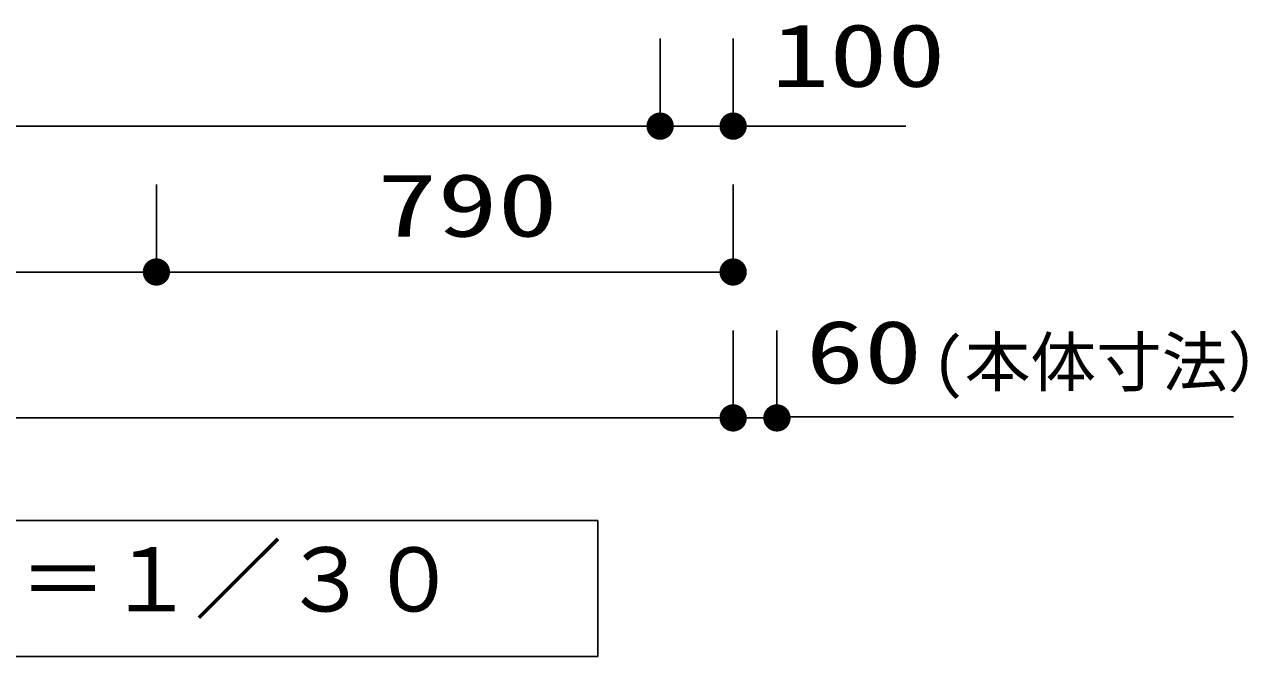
# Model space of a CAD drawing. Units: millimetres, scale not verified. Extents: x -9484 to 7834, y -6381 to 5697.
# Drawn here: x -4731 to -3056, y -4702 to -3836 of the extents above; entities that cross this region are included whole.
import ezdxf
from ezdxf.enums import TextEntityAlignment as Align

# ---------------------------------------------------------------- set-up
doc = ezdxf.new("R2010")
doc.units = ezdxf.units.MM
doc.header["$LTSCALE"] = 30
doc.layers.add('0-1_KIKI', color=3, linetype='Continuous', lineweight=25)
doc.layers.add('0-5_MOJI', color=7, linetype='Continuous', lineweight=25)
doc.styles.add('MS Gothic', font='')
doc.styles.add('ＭＳ ゴシック', font='')
doc.styles.get('MS Gothic').set_extended_font_data('MS Gothic')
doc.styles.get('ＭＳ ゴシック').set_extended_font_data('MS Gothic')

msp = doc.modelspace()

# ---------------------------------------------------------------- linework, layer by layer
at = {"layer": '0-1_KIKI'}
msp.add_lwpolyline([(-3945.57, -4702.2), (-3945.57, -4515.89), (-5974.9, -4515.89), (-5974.9, -4702.2)], close=True, dxfattribs=at)
at = {"layer": '0-5_MOJI', "color": 4}
for p, q in [((-3860.23, -3855.12), (-3860.23, -3975.12)), ((-3860.23, -3855.12), (-3860.23, -3975.12)), ((-3760.23, -3855.12), (-3760.23, -3975.12)), ((-6060.23, -3975.12), (-3860.23, -3975.12)), ((-3860.23, -3975.12), (-3760.23, -3975.12)), ((-3760.23, -3975.12), (-3523.6, -3975.12)), ((-4550.23, -4055.12), (-4550.23, -4175.12)), ((-4550.23, -4055.12), (-4550.23, -4175.12)), ((-3760.23, -4055.12), (-3760.23, -4175.12)), ((-6160.23, -4175.12), (-4550.23, -4175.12)), ((-4550.23, -4175.12), (-3760.23, -4175.12)), ((-3760.23, -4255.12), (-3760.23, -4375.12)), ((-3760.23, -4255.12), (-3760.23, -4375.12)), ((-3700.23, -4255.12), (-3700.23, -4375.12)), ((-6160.23, -4375.12), (-3760.23, -4375.12)), ((-3760.23, -4375.12), (-3700.23, -4375.12)), ((-3699.2, -4373.62), (-3075.05, -4373.62))]:
    msp.add_line(p, q, dxfattribs=at)
at = {"layer": '0-5_MOJI'}
for points in [[(-3877.55, -3967.95), (-3860.23, -3975.12), (-3878.62, -3971.46)], [(-3877.55, -3967.95), (-3860.23, -3975.12), (-3878.62, -3971.46)], [(-3875.82, -3964.7), (-3860.23, -3975.12), (-3877.55, -3967.95)], [(-3875.82, -3964.7), (-3860.23, -3975.12), (-3877.55, -3967.95)], [(-3873.49, -3961.86), (-3860.23, -3975.12), (-3875.82, -3964.7)], [(-3873.49, -3961.86), (-3860.23, -3975.12), (-3875.82, -3964.7)], [(-3870.65, -3959.53), (-3860.23, -3975.12), (-3873.49, -3961.86)], [(-3870.65, -3959.53), (-3860.23, -3975.12), (-3873.49, -3961.86)], [(-3867.41, -3957.8), (-3860.23, -3975.12), (-3870.65, -3959.53)], [(-3867.41, -3957.8), (-3860.23, -3975.12), (-3870.65, -3959.53)], [(-3863.89, -3956.73), (-3860.23, -3975.12), (-3867.41, -3957.8)], [(-3863.89, -3956.73), (-3860.23, -3975.12), (-3867.41, -3957.8)], [(-3860.23, -3956.37), (-3860.23, -3975.12), (-3863.89, -3956.73)], [(-3860.23, -3956.37), (-3860.23, -3975.12), (-3863.89, -3956.73)], [(-3856.57, -3956.73), (-3860.23, -3975.12), (-3860.23, -3956.37)], [(-3856.57, -3956.73), (-3860.23, -3975.12), (-3860.23, -3956.37)], [(-3853.06, -3957.8), (-3860.23, -3975.12), (-3856.57, -3956.73)], [(-3853.06, -3957.8), (-3860.23, -3975.12), (-3856.57, -3956.73)], [(-3849.81, -3959.53), (-3860.23, -3975.12), (-3853.06, -3957.8)], [(-3849.81, -3959.53), (-3860.23, -3975.12), (-3853.06, -3957.8)], [(-3846.97, -3961.86), (-3860.23, -3975.12), (-3849.81, -3959.53)], [(-3846.97, -3961.86), (-3860.23, -3975.12), (-3849.81, -3959.53)], [(-3844.64, -3964.7), (-3860.23, -3975.12), (-3846.97, -3961.86)], [(-3844.64, -3964.7), (-3860.23, -3975.12), (-3846.97, -3961.86)], [(-3842.91, -3967.95), (-3860.23, -3975.12), (-3844.64, -3964.7)], [(-3842.91, -3967.95), (-3860.23, -3975.12), (-3844.64, -3964.7)], [(-3841.84, -3971.46), (-3860.23, -3975.12), (-3842.91, -3967.95)], [(-3841.84, -3971.46), (-3860.23, -3975.12), (-3842.91, -3967.95)], [(-3777.55, -3967.95), (-3760.23, -3975.12), (-3778.62, -3971.46)], [(-3775.82, -3964.7), (-3760.23, -3975.12), (-3777.55, -3967.95)], [(-3773.49, -3961.86), (-3760.23, -3975.12), (-3775.82, -3964.7)], [(-3770.65, -3959.53), (-3760.23, -3975.12), (-3773.49, -3961.86)], [(-3767.41, -3957.8), (-3760.23, -3975.12), (-3770.65, -3959.53)], [(-3763.89, -3956.73), (-3760.23, -3975.12), (-3767.41, -3957.8)], [(-3760.23, -3956.37), (-3760.23, -3975.12), (-3763.89, -3956.73)], [(-3756.57, -3956.73), (-3760.23, -3975.12), (-3760.23, -3956.37)], [(-3753.06, -3957.8), (-3760.23, -3975.12), (-3756.57, -3956.73)], [(-3749.81, -3959.53), (-3760.23, -3975.12), (-3753.06, -3957.8)], [(-3746.97, -3961.86), (-3760.23, -3975.12), (-3749.81, -3959.53)], [(-3744.64, -3964.7), (-3760.23, -3975.12), (-3746.97, -3961.86)], [(-3742.91, -3967.95), (-3760.23, -3975.12), (-3744.64, -3964.7)], [(-3741.84, -3971.46), (-3760.23, -3975.12), (-3742.91, -3967.95)], [(-3878.62, -3971.46), (-3860.23, -3975.12), (-3878.98, -3975.12)], [(-3878.62, -3971.46), (-3860.23, -3975.12), (-3878.98, -3975.12)], [(-3878.98, -3975.12), (-3860.23, -3975.12), (-3878.62, -3978.78)], [(-3878.98, -3975.12), (-3860.23, -3975.12), (-3878.62, -3978.78)], [(-3878.62, -3978.78), (-3860.23, -3975.12), (-3877.55, -3982.3)], [(-3878.62, -3978.78), (-3860.23, -3975.12), (-3877.55, -3982.3)], [(-3877.55, -3982.3), (-3860.23, -3975.12), (-3875.82, -3985.54)], [(-3877.55, -3982.3), (-3860.23, -3975.12), (-3875.82, -3985.54)], [(-3875.82, -3985.54), (-3860.23, -3975.12), (-3873.49, -3988.38)], [(-3875.82, -3985.54), (-3860.23, -3975.12), (-3873.49, -3988.38)], [(-3873.49, -3988.38), (-3860.23, -3975.12), (-3870.65, -3990.71)], [(-3873.49, -3988.38), (-3860.23, -3975.12), (-3870.65, -3990.71)], [(-3870.65, -3990.71), (-3860.23, -3975.12), (-3867.41, -3992.44)], [(-3870.65, -3990.71), (-3860.23, -3975.12), (-3867.41, -3992.44)], [(-3867.41, -3992.44), (-3860.23, -3975.12), (-3863.89, -3993.51)], [(-3867.41, -3992.44), (-3860.23, -3975.12), (-3863.89, -3993.51)], [(-3863.89, -3993.51), (-3860.23, -3975.12), (-3860.23, -3993.87)], [(-3863.89, -3993.51), (-3860.23, -3975.12), (-3860.23, -3993.87)], [(-3841.48, -3975.12), (-3860.23, -3975.12), (-3841.84, -3971.46)], [(-3841.48, -3975.12), (-3860.23, -3975.12), (-3841.84, -3971.46)], [(-3860.23, -3993.87), (-3860.23, -3975.12), (-3856.57, -3993.51)], [(-3856.57, -3993.51), (-3860.23, -3975.12), (-3853.06, -3992.44)], [(-3853.06, -3992.44), (-3860.23, -3975.12), (-3849.81, -3990.71)], [(-3849.81, -3990.71), (-3860.23, -3975.12), (-3846.97, -3988.38)], [(-3846.97, -3988.38), (-3860.23, -3975.12), (-3844.64, -3985.54)], [(-3844.64, -3985.54), (-3860.23, -3975.12), (-3842.91, -3982.3)], [(-3842.91, -3982.3), (-3860.23, -3975.12), (-3841.84, -3978.78)], [(-3841.84, -3978.78), (-3860.23, -3975.12), (-3841.48, -3975.12)], [(-3860.23, -3993.87), (-3860.23, -3975.12), (-3856.57, -3993.51)], [(-3856.57, -3993.51), (-3860.23, -3975.12), (-3853.06, -3992.44)], [(-3853.06, -3992.44), (-3860.23, -3975.12), (-3849.81, -3990.71)], [(-3849.81, -3990.71), (-3860.23, -3975.12), (-3846.97, -3988.38)], [(-3846.97, -3988.38), (-3860.23, -3975.12), (-3844.64, -3985.54)], [(-3844.64, -3985.54), (-3860.23, -3975.12), (-3842.91, -3982.3)], [(-3842.91, -3982.3), (-3860.23, -3975.12), (-3841.84, -3978.78)], [(-3841.84, -3978.78), (-3860.23, -3975.12), (-3841.48, -3975.12)], [(-3778.62, -3971.46), (-3760.23, -3975.12), (-3778.98, -3975.12)], [(-3778.98, -3975.12), (-3760.23, -3975.12), (-3778.62, -3978.78)], [(-3778.62, -3978.78), (-3760.23, -3975.12), (-3777.55, -3982.3)], [(-3777.55, -3982.3), (-3760.23, -3975.12), (-3775.82, -3985.54)], [(-3775.82, -3985.54), (-3760.23, -3975.12), (-3773.49, -3988.38)], [(-3773.49, -3988.38), (-3760.23, -3975.12), (-3770.65, -3990.71)], [(-3770.65, -3990.71), (-3760.23, -3975.12), (-3767.41, -3992.44)], [(-3767.41, -3992.44), (-3760.23, -3975.12), (-3763.89, -3993.51)], [(-3763.89, -3993.51), (-3760.23, -3975.12), (-3760.23, -3993.87)], [(-3741.48, -3975.12), (-3760.23, -3975.12), (-3741.84, -3971.46)], [(-3760.23, -3993.87), (-3760.23, -3975.12), (-3756.57, -3993.51)], [(-3756.57, -3993.51), (-3760.23, -3975.12), (-3753.06, -3992.44)], [(-3753.06, -3992.44), (-3760.23, -3975.12), (-3749.81, -3990.71)], [(-3749.81, -3990.71), (-3760.23, -3975.12), (-3746.97, -3988.38)], [(-3746.97, -3988.38), (-3760.23, -3975.12), (-3744.64, -3985.54)], [(-3744.64, -3985.54), (-3760.23, -3975.12), (-3742.91, -3982.3)], [(-3742.91, -3982.3), (-3760.23, -3975.12), (-3741.84, -3978.78)], [(-3741.84, -3978.78), (-3760.23, -3975.12), (-3741.48, -3975.12)], [(-4568.62, -4171.46), (-4550.23, -4175.12), (-4568.98, -4175.12)], [(-4568.62, -4171.46), (-4550.23, -4175.12), (-4568.98, -4175.12)], [(-4567.55, -4167.95), (-4550.23, -4175.12), (-4568.62, -4171.46)], [(-4567.55, -4167.95), (-4550.23, -4175.12), (-4568.62, -4171.46)], [(-4565.82, -4164.7), (-4550.23, -4175.12), (-4567.55, -4167.95)], [(-4565.82, -4164.7), (-4550.23, -4175.12), (-4567.55, -4167.95)], [(-4563.49, -4161.86), (-4550.23, -4175.12), (-4565.82, -4164.7)], [(-4563.49, -4161.86), (-4550.23, -4175.12), (-4565.82, -4164.7)], [(-4560.65, -4159.53), (-4550.23, -4175.12), (-4563.49, -4161.86)], [(-4560.65, -4159.53), (-4550.23, -4175.12), (-4563.49, -4161.86)], [(-4557.41, -4157.8), (-4550.23, -4175.12), (-4560.65, -4159.53)], [(-4557.41, -4157.8), (-4550.23, -4175.12), (-4560.65, -4159.53)], [(-4553.89, -4156.73), (-4550.23, -4175.12), (-4557.41, -4157.8)], [(-4553.89, -4156.73), (-4550.23, -4175.12), (-4557.41, -4157.8)], [(-4550.23, -4156.37), (-4550.23, -4175.12), (-4553.89, -4156.73)], [(-4550.23, -4156.37), (-4550.23, -4175.12), (-4553.89, -4156.73)], [(-4546.57, -4156.73), (-4550.23, -4175.12), (-4550.23, -4156.37)], [(-4546.57, -4156.73), (-4550.23, -4175.12), (-4550.23, -4156.37)], [(-4543.06, -4157.8), (-4550.23, -4175.12), (-4546.57, -4156.73)], [(-4543.06, -4157.8), (-4550.23, -4175.12), (-4546.57, -4156.73)], [(-4539.81, -4159.53), (-4550.23, -4175.12), (-4543.06, -4157.8)], [(-4539.81, -4159.53), (-4550.23, -4175.12), (-4543.06, -4157.8)], [(-4536.97, -4161.86), (-4550.23, -4175.12), (-4539.81, -4159.53)], [(-4536.97, -4161.86), (-4550.23, -4175.12), (-4539.81, -4159.53)], [(-4534.64, -4164.7), (-4550.23, -4175.12), (-4536.97, -4161.86)], [(-4534.64, -4164.7), (-4550.23, -4175.12), (-4536.97, -4161.86)], [(-4532.91, -4167.95), (-4550.23, -4175.12), (-4534.64, -4164.7)], [(-4532.91, -4167.95), (-4550.23, -4175.12), (-4534.64, -4164.7)], [(-4531.84, -4171.46), (-4550.23, -4175.12), (-4532.91, -4167.95)], [(-4531.84, -4171.46), (-4550.23, -4175.12), (-4532.91, -4167.95)], [(-4531.48, -4175.12), (-4550.23, -4175.12), (-4531.84, -4171.46)], [(-4531.48, -4175.12), (-4550.23, -4175.12), (-4531.84, -4171.46)], [(-3778.62, -4171.46), (-3760.23, -4175.12), (-3778.98, -4175.12)], [(-3777.55, -4167.95), (-3760.23, -4175.12), (-3778.62, -4171.46)], [(-3775.82, -4164.7), (-3760.23, -4175.12), (-3777.55, -4167.95)], [(-3773.49, -4161.86), (-3760.23, -4175.12), (-3775.82, -4164.7)], [(-3770.65, -4159.53), (-3760.23, -4175.12), (-3773.49, -4161.86)], [(-3767.41, -4157.8), (-3760.23, -4175.12), (-3770.65, -4159.53)], [(-3763.89, -4156.73), (-3760.23, -4175.12), (-3767.41, -4157.8)], [(-3760.23, -4156.37), (-3760.23, -4175.12), (-3763.89, -4156.73)], [(-3756.57, -4156.73), (-3760.23, -4175.12), (-3760.23, -4156.37)], [(-3753.06, -4157.8), (-3760.23, -4175.12), (-3756.57, -4156.73)], [(-3749.81, -4159.53), (-3760.23, -4175.12), (-3753.06, -4157.8)], [(-3746.97, -4161.86), (-3760.23, -4175.12), (-3749.81, -4159.53)], [(-3744.64, -4164.7), (-3760.23, -4175.12), (-3746.97, -4161.86)], [(-3742.91, -4167.95), (-3760.23, -4175.12), (-3744.64, -4164.7)], [(-3741.84, -4171.46), (-3760.23, -4175.12), (-3742.91, -4167.95)], [(-3741.48, -4175.12), (-3760.23, -4175.12), (-3741.84, -4171.46)], [(-4568.98, -4175.12), (-4550.23, -4175.12), (-4568.62, -4178.78)], [(-4568.98, -4175.12), (-4550.23, -4175.12), (-4568.62, -4178.78)], [(-4568.62, -4178.78), (-4550.23, -4175.12), (-4567.55, -4182.3)], [(-4568.62, -4178.78), (-4550.23, -4175.12), (-4567.55, -4182.3)], [(-4567.55, -4182.3), (-4550.23, -4175.12), (-4565.82, -4185.54)], [(-4567.55, -4182.3), (-4550.23, -4175.12), (-4565.82, -4185.54)], [(-4565.82, -4185.54), (-4550.23, -4175.12), (-4563.49, -4188.38)], [(-4565.82, -4185.54), (-4550.23, -4175.12), (-4563.49, -4188.38)], [(-4563.49, -4188.38), (-4550.23, -4175.12), (-4560.65, -4190.71)], [(-4563.49, -4188.38), (-4550.23, -4175.12), (-4560.65, -4190.71)], [(-4560.65, -4190.71), (-4550.23, -4175.12), (-4557.41, -4192.44)], [(-4560.65, -4190.71), (-4550.23, -4175.12), (-4557.41, -4192.44)], [(-4557.41, -4192.44), (-4550.23, -4175.12), (-4553.89, -4193.51)], [(-4557.41, -4192.44), (-4550.23, -4175.12), (-4553.89, -4193.51)], [(-4553.89, -4193.51), (-4550.23, -4175.12), (-4550.23, -4193.87)], [(-4553.89, -4193.51), (-4550.23, -4175.12), (-4550.23, -4193.87)], [(-4550.23, -4193.87), (-4550.23, -4175.12), (-4546.57, -4193.51)], [(-4546.57, -4193.51), (-4550.23, -4175.12), (-4543.06, -4192.44)], [(-4543.06, -4192.44), (-4550.23, -4175.12), (-4539.81, -4190.71)], [(-4539.81, -4190.71), (-4550.23, -4175.12), (-4536.97, -4188.38)], [(-4536.97, -4188.38), (-4550.23, -4175.12), (-4534.64, -4185.54)], [(-4534.64, -4185.54), (-4550.23, -4175.12), (-4532.91, -4182.3)], [(-4532.91, -4182.3), (-4550.23, -4175.12), (-4531.84, -4178.78)], [(-4531.84, -4178.78), (-4550.23, -4175.12), (-4531.48, -4175.12)], [(-4550.23, -4193.87), (-4550.23, -4175.12), (-4546.57, -4193.51)], [(-4546.57, -4193.51), (-4550.23, -4175.12), (-4543.06, -4192.44)], [(-4543.06, -4192.44), (-4550.23, -4175.12), (-4539.81, -4190.71)], [(-4539.81, -4190.71), (-4550.23, -4175.12), (-4536.97, -4188.38)], [(-4536.97, -4188.38), (-4550.23, -4175.12), (-4534.64, -4185.54)], [(-4534.64, -4185.54), (-4550.23, -4175.12), (-4532.91, -4182.3)], [(-4532.91, -4182.3), (-4550.23, -4175.12), (-4531.84, -4178.78)], [(-4531.84, -4178.78), (-4550.23, -4175.12), (-4531.48, -4175.12)], [(-3778.98, -4175.12), (-3760.23, -4175.12), (-3778.62, -4178.78)], [(-3778.62, -4178.78), (-3760.23, -4175.12), (-3777.55, -4182.3)], [(-3777.55, -4182.3), (-3760.23, -4175.12), (-3775.82, -4185.54)], [(-3775.82, -4185.54), (-3760.23, -4175.12), (-3773.49, -4188.38)], [(-3773.49, -4188.38), (-3760.23, -4175.12), (-3770.65, -4190.71)], [(-3770.65, -4190.71), (-3760.23, -4175.12), (-3767.41, -4192.44)], [(-3767.41, -4192.44), (-3760.23, -4175.12), (-3763.89, -4193.51)], [(-3763.89, -4193.51), (-3760.23, -4175.12), (-3760.23, -4193.87)], [(-3760.23, -4193.87), (-3760.23, -4175.12), (-3756.57, -4193.51)], [(-3756.57, -4193.51), (-3760.23, -4175.12), (-3753.06, -4192.44)], [(-3753.06, -4192.44), (-3760.23, -4175.12), (-3749.81, -4190.71)], [(-3749.81, -4190.71), (-3760.23, -4175.12), (-3746.97, -4188.38)], [(-3746.97, -4188.38), (-3760.23, -4175.12), (-3744.64, -4185.54)], [(-3744.64, -4185.54), (-3760.23, -4175.12), (-3742.91, -4182.3)], [(-3742.91, -4182.3), (-3760.23, -4175.12), (-3741.84, -4178.78)], [(-3741.84, -4178.78), (-3760.23, -4175.12), (-3741.48, -4175.12)], [(-3778.62, -4371.46), (-3760.23, -4375.12), (-3778.98, -4375.12)], [(-3778.62, -4371.46), (-3760.23, -4375.12), (-3778.98, -4375.12)], [(-3777.55, -4367.95), (-3760.23, -4375.12), (-3778.62, -4371.46)], [(-3777.55, -4367.95), (-3760.23, -4375.12), (-3778.62, -4371.46)], [(-3775.82, -4364.7), (-3760.23, -4375.12), (-3777.55, -4367.95)], [(-3775.82, -4364.7), (-3760.23, -4375.12), (-3777.55, -4367.95)], [(-3773.49, -4361.86), (-3760.23, -4375.12), (-3775.82, -4364.7)], [(-3773.49, -4361.86), (-3760.23, -4375.12), (-3775.82, -4364.7)], [(-3770.65, -4359.53), (-3760.23, -4375.12), (-3773.49, -4361.86)], [(-3770.65, -4359.53), (-3760.23, -4375.12), (-3773.49, -4361.86)], [(-3767.41, -4357.8), (-3760.23, -4375.12), (-3770.65, -4359.53)], [(-3767.41, -4357.8), (-3760.23, -4375.12), (-3770.65, -4359.53)], [(-3763.89, -4356.73), (-3760.23, -4375.12), (-3767.41, -4357.8)], [(-3763.89, -4356.73), (-3760.23, -4375.12), (-3767.41, -4357.8)], [(-3760.23, -4356.37), (-3760.23, -4375.12), (-3763.89, -4356.73)], [(-3760.23, -4356.37), (-3760.23, -4375.12), (-3763.89, -4356.73)], [(-3756.57, -4356.73), (-3760.23, -4375.12), (-3760.23, -4356.37)], [(-3756.57, -4356.73), (-3760.23, -4375.12), (-3760.23, -4356.37)], [(-3753.06, -4357.8), (-3760.23, -4375.12), (-3756.57, -4356.73)], [(-3753.06, -4357.8), (-3760.23, -4375.12), (-3756.57, -4356.73)], [(-3749.81, -4359.53), (-3760.23, -4375.12), (-3753.06, -4357.8)], [(-3749.81, -4359.53), (-3760.23, -4375.12), (-3753.06, -4357.8)], [(-3746.97, -4361.86), (-3760.23, -4375.12), (-3749.81, -4359.53)], [(-3746.97, -4361.86), (-3760.23, -4375.12), (-3749.81, -4359.53)], [(-3744.64, -4364.7), (-3760.23, -4375.12), (-3746.97, -4361.86)], [(-3744.64, -4364.7), (-3760.23, -4375.12), (-3746.97, -4361.86)], [(-3742.91, -4367.95), (-3760.23, -4375.12), (-3744.64, -4364.7)], [(-3742.91, -4367.95), (-3760.23, -4375.12), (-3744.64, -4364.7)], [(-3741.84, -4371.46), (-3760.23, -4375.12), (-3742.91, -4367.95)], [(-3741.84, -4371.46), (-3760.23, -4375.12), (-3742.91, -4367.95)], [(-3741.48, -4375.12), (-3760.23, -4375.12), (-3741.84, -4371.46)], [(-3741.48, -4375.12), (-3760.23, -4375.12), (-3741.84, -4371.46)], [(-3718.62, -4371.46), (-3700.23, -4375.12), (-3718.98, -4375.12)], [(-3717.55, -4367.95), (-3700.23, -4375.12), (-3718.62, -4371.46)], [(-3715.82, -4364.7), (-3700.23, -4375.12), (-3717.55, -4367.95)], [(-3713.49, -4361.86), (-3700.23, -4375.12), (-3715.82, -4364.7)], [(-3710.65, -4359.53), (-3700.23, -4375.12), (-3713.49, -4361.86)], [(-3707.41, -4357.8), (-3700.23, -4375.12), (-3710.65, -4359.53)], [(-3703.89, -4356.73), (-3700.23, -4375.12), (-3707.41, -4357.8)], [(-3700.23, -4356.37), (-3700.23, -4375.12), (-3703.89, -4356.73)], [(-3696.57, -4356.73), (-3700.23, -4375.12), (-3700.23, -4356.37)], [(-3693.06, -4357.8), (-3700.23, -4375.12), (-3696.57, -4356.73)], [(-3689.81, -4359.53), (-3700.23, -4375.12), (-3693.06, -4357.8)], [(-3686.97, -4361.86), (-3700.23, -4375.12), (-3689.81, -4359.53)], [(-3684.64, -4364.7), (-3700.23, -4375.12), (-3686.97, -4361.86)], [(-3682.91, -4367.95), (-3700.23, -4375.12), (-3684.64, -4364.7)], [(-3681.84, -4371.46), (-3700.23, -4375.12), (-3682.91, -4367.95)], [(-3681.48, -4375.12), (-3700.23, -4375.12), (-3681.84, -4371.46)], [(-3778.98, -4375.12), (-3760.23, -4375.12), (-3778.62, -4378.78)], [(-3778.98, -4375.12), (-3760.23, -4375.12), (-3778.62, -4378.78)], [(-3778.62, -4378.78), (-3760.23, -4375.12), (-3777.55, -4382.3)], [(-3778.62, -4378.78), (-3760.23, -4375.12), (-3777.55, -4382.3)], [(-3777.55, -4382.3), (-3760.23, -4375.12), (-3775.82, -4385.54)], [(-3777.55, -4382.3), (-3760.23, -4375.12), (-3775.82, -4385.54)], [(-3775.82, -4385.54), (-3760.23, -4375.12), (-3773.49, -4388.38)], [(-3775.82, -4385.54), (-3760.23, -4375.12), (-3773.49, -4388.38)], [(-3773.49, -4388.38), (-3760.23, -4375.12), (-3770.65, -4390.71)], [(-3773.49, -4388.38), (-3760.23, -4375.12), (-3770.65, -4390.71)], [(-3770.65, -4390.71), (-3760.23, -4375.12), (-3767.41, -4392.44)], [(-3770.65, -4390.71), (-3760.23, -4375.12), (-3767.41, -4392.44)], [(-3767.41, -4392.44), (-3760.23, -4375.12), (-3763.89, -4393.51)], [(-3767.41, -4392.44), (-3760.23, -4375.12), (-3763.89, -4393.51)], [(-3763.89, -4393.51), (-3760.23, -4375.12), (-3760.23, -4393.87)], [(-3763.89, -4393.51), (-3760.23, -4375.12), (-3760.23, -4393.87)], [(-3760.23, -4393.87), (-3760.23, -4375.12), (-3756.57, -4393.51)], [(-3756.57, -4393.51), (-3760.23, -4375.12), (-3753.06, -4392.44)], [(-3753.06, -4392.44), (-3760.23, -4375.12), (-3749.81, -4390.71)], [(-3749.81, -4390.71), (-3760.23, -4375.12), (-3746.97, -4388.38)], [(-3746.97, -4388.38), (-3760.23, -4375.12), (-3744.64, -4385.54)], [(-3744.64, -4385.54), (-3760.23, -4375.12), (-3742.91, -4382.3)], [(-3742.91, -4382.3), (-3760.23, -4375.12), (-3741.84, -4378.78)], [(-3741.84, -4378.78), (-3760.23, -4375.12), (-3741.48, -4375.12)], [(-3760.23, -4393.87), (-3760.23, -4375.12), (-3756.57, -4393.51)], [(-3756.57, -4393.51), (-3760.23, -4375.12), (-3753.06, -4392.44)], [(-3753.06, -4392.44), (-3760.23, -4375.12), (-3749.81, -4390.71)], [(-3749.81, -4390.71), (-3760.23, -4375.12), (-3746.97, -4388.38)], [(-3746.97, -4388.38), (-3760.23, -4375.12), (-3744.64, -4385.54)], [(-3744.64, -4385.54), (-3760.23, -4375.12), (-3742.91, -4382.3)], [(-3742.91, -4382.3), (-3760.23, -4375.12), (-3741.84, -4378.78)], [(-3741.84, -4378.78), (-3760.23, -4375.12), (-3741.48, -4375.12)], [(-3718.98, -4375.12), (-3700.23, -4375.12), (-3718.62, -4378.78)], [(-3718.62, -4378.78), (-3700.23, -4375.12), (-3717.55, -4382.3)], [(-3717.55, -4382.3), (-3700.23, -4375.12), (-3715.82, -4385.54)], [(-3715.82, -4385.54), (-3700.23, -4375.12), (-3713.49, -4388.38)], [(-3713.49, -4388.38), (-3700.23, -4375.12), (-3710.65, -4390.71)], [(-3710.65, -4390.71), (-3700.23, -4375.12), (-3707.41, -4392.44)], [(-3707.41, -4392.44), (-3700.23, -4375.12), (-3703.89, -4393.51)], [(-3703.89, -4393.51), (-3700.23, -4375.12), (-3700.23, -4393.87)], [(-3700.23, -4393.87), (-3700.23, -4375.12), (-3696.57, -4393.51)], [(-3696.57, -4393.51), (-3700.23, -4375.12), (-3693.06, -4392.44)], [(-3693.06, -4392.44), (-3700.23, -4375.12), (-3689.81, -4390.71)], [(-3689.81, -4390.71), (-3700.23, -4375.12), (-3686.97, -4388.38)], [(-3686.97, -4388.38), (-3700.23, -4375.12), (-3684.64, -4385.54)], [(-3684.64, -4385.54), (-3700.23, -4375.12), (-3682.91, -4382.3)], [(-3682.91, -4382.3), (-3700.23, -4375.12), (-3681.84, -4378.78)], [(-3681.84, -4378.78), (-3700.23, -4375.12), (-3681.48, -4375.12)]]:
    msp.add_solid(points, dxfattribs=at)

# ---------------------------------------------------------------- texts
at = {"layer": '0-1_KIKI', "color": 4, "style": 'MS Gothic'}
msp.add_text('Ｓ＝１／３０', height=87.98, dxfattribs=at).set_placement((-4857.82, -4666.83), align=Align.BOTTOM_LEFT)
at = {"layer": '0-5_MOJI', "color": 3, "style": 'ＭＳ ゴシック'}
for s, width, p in [('100', 1.35, (-3707.96, -3947.29)), ('790', 1.4, (-4247.8, -4152.62)), ('60', 1.35, (-3660.47, -4353.82))]:
    msp.add_text(s, height=86.59, dxfattribs=dict(at, width=width)).set_placement(p, align=Align.BOTTOM_LEFT)
at = {"layer": '0-5_MOJI', "color": 4, "style": 'MS Gothic'}
msp.add_text('(本体寸法）', height=65.98, dxfattribs=at).set_placement((-3487.94, -4351.33), align=Align.BOTTOM_LEFT)

doc.saveas('drawing.dxf')
